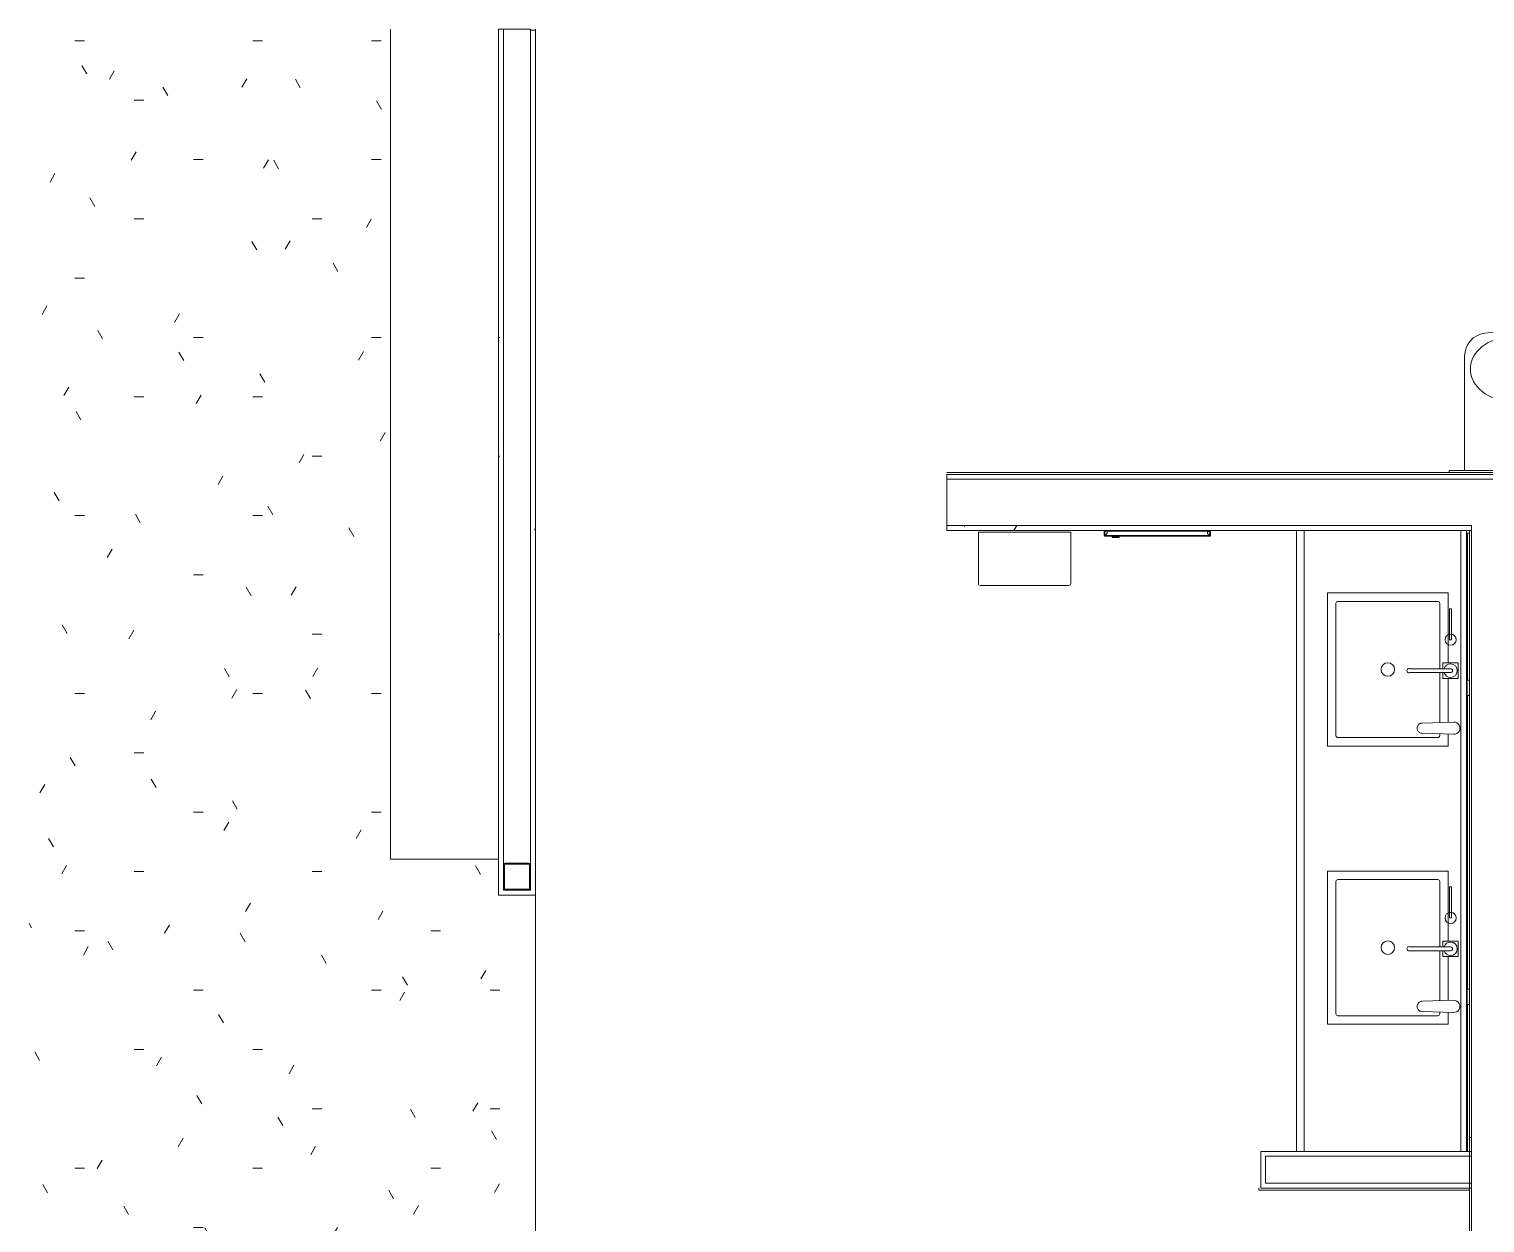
# Model space of a CAD drawing. Header units: inches. Extents: x 24207 to 25740, y -22797 to -22370.
# Drawn here: x 25322.8 to 25511.1, y -22524.8 to -22370.3 of the extents above; entities that cross this region are included whole.
import ezdxf

# ---------------------------------------------------------------- set-up
doc = ezdxf.new("R2010")
doc.units = ezdxf.units.IN
doc.header["$MEASUREMENT"] = 0
for name, color, linetype, lineweight in [('A-FLOR', 192, 'Continuous', 20), ('A-FLOR-PATT', 8, 'Continuous', 20), ('A-GENM', 13, 'Continuous', 20), ('A-WALL', 113, 'Continuous', 20), ('A-WALL-PATT', 111, 'Continuous', 50), ('I-FURN', 30, 'Continuous', 20), ('I-WALL', 2, 'Continuous', 20), ('P-SANR-FIXT', 6, 'Continuous', 20), ('Q-CASE', 31, 'Continuous', 20), ('Q-SPCQ', 91, 'Continuous', 20), ('S-COLS', 52, 'Continuous', 20)]:
    doc.layers.add(name, color=color, linetype=linetype, lineweight=lineweight)
pattern_1 = [(0, (0, 0), (30.72, 7.68), [1.267, -21.773, 1.267, -21.773, -122.88]), (0, (0, 0), (30.72, 7.68), [-46.08, 1.267, -44.813, 1.267, -21.773, -53.76]), (0, (0, 0), (30.72, 7.68), [-115.2, 1.267, -14.093, 1.267, -37.133]), (120, (11.52, 3.84), (-22.0110751, 22.7643004), [1.267, -21.773, 1.267, -21.773, -122.88]), (120, (11.52, 3.84), (-22.0110751, 22.7643004), [-46.08, 1.267, -44.813, 1.267, -21.773, -53.76]), (120, (11.52, 3.84), (-22.0110751, 22.7643004), [-115.2, 1.267, -14.093, 1.267, -37.133]), (240, (15.36, 19.2), (-8.7089249, -30.4443004), [1.267, -21.773, 1.267, -21.773, -122.88]), (240, (15.36, 19.2), (-8.7089249, -30.4443004), [-46.08, 1.267, -44.813, 1.267, -21.773, -53.76]), (240, (15.36, 19.2), (-8.7089249, -30.4443004), [-115.2, 1.267, -14.093, 1.267, -37.133])]

# ---------------------------------------------------------------- blocks, each defined once
blk = doc.blocks.new('Furniture 8 - Furniture 1-2437-Enlarged First Floor Plan _East_')
at = {"layer": 'I-FURN', "color": 43, "lineweight": 13}
for p, q in [((25350.61, -22496.3), (25350.61, -22603.74)), ((25350.61, -22603.74), (25364.61, -22603.74))]:
    blk.add_line(p, q, dxfattribs=at)
blk = doc.blocks.new('Drinking_Fountain-Haws_Corporation-Wall_Mounted_1119 - 1119-409796-Enlarged First Floor Plan _East_')
at = {"layer": 'P-SANR-FIXT', "color": 43, "lineweight": 13}
for p, q in [((13.07, 20.75), (13.07, 5.95)), ((25.07, 5.95), (25.07, 20.75)), ((29.07, 15), (29.07, 5.95)), ((41.07, 5.95), (41.07, 15)), ((43.07, 5.95), (11.07, 5.95)), ((11.07, 5.95), (11.07, 5.7)), ((43.07, 5.7), (43.07, 5.95))]:
    blk.add_line(p, q, dxfattribs=at)
for centre, radius in [((22.94, 21.8), 0.625), ((19.07, 17.94), 1.13), ((38.94, 16.07), 0.625), ((35.07, 12.19), 1.13)]:
    blk.add_circle(centre, radius, dxfattribs=at)
for centre, radius, start, end in [((16.07, 20.75), 3, 97.5776, 180), ((19.07, -1.8), 25.75, 82.4224, 97.5776), ((22.07, 20.75), 3, 360, 82.4224), ((32.07, 15), 3, 97.5776, 180), ((35.07, -7.55), 25.75, 82.4224, 97.5776), ((38.07, 15), 3, 360, 82.4224)]:
    blk.add_arc(centre, radius, start, end, dxfattribs=at)
for centre, ratio in [((19.07, 19.07), 0.786373), ((35.07, 13.32), 0.786365)]:
    blk.add_ellipse(centre, major_axis=(-5.25, 0), ratio=ratio, dxfattribs=at)
blk = doc.blocks.new('Soap_Dispenser-TOTO-TES1ADC-05 - Polished Chrome-162828-Enlarged First Floor Plan _East_')
at = {"layer": 'A-GENM', "color": 43, "lineweight": 13}
for p, q in [((-0.79, 0), (-0.66, -4.1)), ((0.66, -4.1), (0.79, -0.03))]:
    blk.add_line(p, q, dxfattribs=at)
blk.add_arc((0, 0), 0.791, 358.1479, 179.999, dxfattribs=at)
blk.add_open_spline([(-0.66, -4.1), (-0.66, -4.15), (-0.65, -4.25), (-0.6, -4.4), (-0.51, -4.53), (-0.35, -4.67), (-0.08, -4.76), (0.21, -4.73), (0.42, -4.61), (0.56, -4.47), (0.65, -4.29), (0.66, -4.16), (0.66, -4.1)], degree=3, knots=[0, 0, 0, 0, 0.076923, 0.153846, 0.230769, 0.307692, 0.461538, 0.615385, 0.711538, 0.807692, 0.903846, 1, 1, 1, 1], dxfattribs=at)
blk = doc.blocks.new('Dispenser_Disposal-Paper-Frost_Products_LTD_-Recessed-400A - Steel-Stainless-37173-Enlarged First Floor Plan _East_')
at = {"layer": 'Q-SPCQ', "color": 43, "lineweight": 13}
for p, q in [((25461.89, -22435.86), (25461.89, -22435.26)), ((25461.89, -22435.26), (25462.75, -22435.26)), ((25461.97, -22435.26), (25461.97, -22435.94)), ((25462.05, -22435.21), (25462.05, -22435.18)), ((25462.7, -22435.21), (25462.05, -22435.21)), ((25475.21, -22435.26), (25462.27, -22435.26)), ((25462.27, -22435.26), (25462.27, -22435.55)), ((25462.97, -22435.2), (25462.75, -22435.2)), ((25462.75, -22435.26), (25462.75, -22435.2)), ((25462.77, -22435.26), (25462.77, -22435.2)), ((25462.8, -22435.18), (25462.8, -22435.26)), ((25463.04, -22435.26), (25462.97, -22435.2)), ((25463.43, -22435.18), (25463.43, -22435.26)), ((25463.71, -22435.26), (25463.71, -22435.18)), ((25473.93, -22435.18), (25473.93, -22435.26)), ((25473.96, -22435.26), (25473.96, -22435.18)), ((25474.09, -22435.18), (25474.09, -22435.26)), ((25474.15, -22435.18), (25474.15, -22435.26)), ((25474.76, -22435.18), (25474.76, -22435.26)), ((25475.03, -22435.21), (25474.86, -22435.21)), ((25475.03, -22435.21), (25475.53, -22435.21)), ((25475.03, -22435.25), (25475.03, -22435.21)), ((25475.47, -22435.25), (25475.03, -22435.25)), ((25475.26, -22435.31), (25475.26, -22435.56)), ((25475.26, -22435.55), (25475.27, -22435.33)), ((25475.27, -22435.33), (25475.59, -22435.33)), ((25475.51, -22435.18), (25475.51, -22435.21)), ((25475.53, -22435.18), (25475.53, -22435.21)), ((25475.56, -22435.94), (25475.56, -22435.33)), ((25475.59, -22435.28), (25475.59, -22435.33)), ((25475.59, -22435.33), (25475.64, -22435.33)), ((25475.64, -22435.33), (25475.64, -22435.86)), ((25461.89, -22435.86), (25475.56, -22435.86)), ((25462.27, -22435.55), (25461.97, -22435.86)), ((25461.97, -22435.94), (25475.56, -22435.94)), ((25462.93, -22435.94), (25461.97, -22435.94)), ((25462.93, -22436.07), (25462.93, -22435.94)), ((25463.8, -22436.07), (25462.93, -22436.07)), ((25463.78, -22436.09), (25462.95, -22436.09)), ((25475.56, -22435.94), (25463.8, -22435.94)), ((25463.8, -22435.94), (25463.8, -22436.07)), ((25475.56, -22435.86), (25475.26, -22435.56)), ((25475.56, -22435.86), (25475.64, -22435.86))]:
    blk.add_line(p, q, dxfattribs=at)
for centre, radius, start, end in [((25462.7, -22435.15), 0.0665, 270, 312.1544), ((25475.21, -22435.31), 0.05, 0, 90), ((25475.53, -22435.28), 0.0625, 153.896, 233.1301), ((25475.53, -22435.28), 0.0625, 302.4117, 90.0728), ((25475.53, -22435.28), 0.0625, 359.8391, 90), ((25461.97, -22435.86), 0.0768, 180, 270), ((25461.97, -22435.86), 0.029, 180, 270), ((25462.95, -22436.07), 0.02, 180, 270), ((25463.78, -22436.07), 0.02, 270, 0), ((25475.56, -22435.86), 0.0763, 270, 0)]:
    blk.add_arc(centre, radius, start, end, dxfattribs=at)
blk = doc.blocks.new('Faucet-Lavatory-Zurn-Z6920XL - Z6920-XL-ADM2-H4-162876-Enlarged First Floor Plan _East_')
at = {"layer": 'P-SANR-FIXT', "lineweight": 9}
for p, q in [((-0.25, 0), (-0.25, 5.25)), ((0.25, 5.25), (0.25, 0)), ((-1, 1), (-0.25, 1)), ((-1, -1), (-1, 1)), ((0.25, 1), (1, 1)), ((1, 1), (1, -1)), ((4, 0.12), (8, 0.12)), ((4, -0.12), (4, 0.12)), ((8, 0.12), (8, -0.12)), ((1, -1), (-1, -1)), ((8, -0.12), (4, -0.12))]:
    blk.add_line(p, q, dxfattribs=at)
blk.add_circle((4, 0), 0.719, dxfattribs=at)
for centre, radius, start, end in [((0, 5.37), 0.281, 332.734, 207.266), ((0, 0), 0.875, 108.1827, 180), ((0, 0), 0.875, 360, 71.8173), ((0, 0), 0.875, 180, 360), ((0, 0), 0.25, 180, 0)]:
    blk.add_arc(centre, radius, start, end, dxfattribs=at)
blk = doc.blocks.new('Bradley-Washroom_Accessories-Mirrors-747_Standard - 60_ x 36_ _ BradEX-205488-Enlarged First Floor Plan _East_')
at = {"layer": 'Q-SPCQ', "color": 43, "lineweight": 13}
for p, q in [((25508.89, -22454.55), (25508.89, -22435.55)), ((25509.14, -22435.55), (25508.89, -22435.55)), ((25509.14, -22435.55), (25509.14, -22454.55)), ((25508.86, -22454.55), (25509.14, -22454.55)), ((25508.86, -22454.55), (25508.86, -22456.55)), ((25509.14, -22454.55), (25509.14, -22456.55)), ((25509.14, -22456.55), (25508.86, -22456.55)), ((25508.89, -22494.55), (25508.89, -22456.55)), ((25509.14, -22456.55), (25509.14, -22494.55)), ((25508.86, -22494.55), (25509.14, -22494.55)), ((25508.86, -22494.55), (25508.86, -22496.55)), ((25509.14, -22494.55), (25509.14, -22496.55)), ((25509.14, -22496.55), (25508.86, -22496.55)), ((25508.89, -22515.55), (25508.89, -22496.55)), ((25509.14, -22496.55), (25509.14, -22515.55)), ((25508.89, -22515.55), (25509.14, -22515.55))]:
    blk.add_line(p, q, dxfattribs=at)
blk = doc.blocks.new('Counter Top - 24_ Depth-179606-Enlarged First Floor Plan _East_')
at = {"layer": 'Q-CASE', "color": 43, "lineweight": 13}
for p, q in [((33.11, 0), (-47.26, 0)), ((33.11, -0.75), (-47.26, -0.75)), ((-47.26, -22), (33.11, -22))]:
    blk.add_line(p, q, dxfattribs=at)
blk = doc.blocks.new('KNEE PROTECTOR1 - KNEE PROTECTOR-205860-Enlarged First Floor Plan _East_')
at = {"layer": 'Q-CASE', "color": 43, "lineweight": 13}
for p, q in [((79235.76, -9330.82), (79155.38, -9330.82)), ((79235.76, -9331.82), (79155.38, -9331.82))]:
    blk.add_line(p, q, dxfattribs=at)
blk = doc.blocks.new('Sink-Under_Counter-Kohler-2882 - White-191670-Enlarged First Floor Plan _East_')
at = {"layer": 'P-SANR-FIXT', "color": 43, "lineweight": 13}
for p, q in [((-9.91, -7.81), (-9.91, 7.81)), ((-9.91, 7.81), (-0.85, 7.81)), ((1.15, 7.81), (6.83, 7.81)), ((8.37, 7.81), (9.91, 7.81)), ((9.91, 7.81), (9.91, -7.81)), ((-8.81, 6.46), (-8.81, -6.46)), ((-0.1, 6.71), (-8.56, 6.71)), ((6.87, 6.71), (0.4, 6.71)), ((8.56, 6.71), (8.33, 6.71)), ((8.81, -6.46), (8.81, 6.46)), ((-8.56, -6.71), (8.56, -6.71)), ((9.91, -7.81), (-9.91, -7.81))]:
    blk.add_line(p, q, dxfattribs=at)
for centre, radius, start, end in [((-8.56, 6.46), 0.25, 90, 180), ((8.56, 6.46), 0.25, 360, 90), ((0, 0), 0.875, 360, 180), ((0, 0), 0.875, 180, 360), ((-8.56, -6.46), 0.25, 180, 270), ((8.56, -6.46), 0.25, 270, 360)]:
    blk.add_arc(centre, radius, start, end, dxfattribs=at)
blk = doc.blocks.new('HSS-Hollow Structural Section-Column - HSS3-1_2X3-1_2X1_8-V51-Enlarged First Floor Plan _East_')
at = {"layer": 'S-COLS', "lineweight": 9}
h = blk.add_hatch(dxfattribs=at)
h.set_pattern_fill('FP1_66', color=8, style=0, pattern_type=2)
h.set_pattern_definition([(45, (-25385.89, 22479.99), (-9.503515, 9.503515), []), (45, (-25385.89, 22494.39), (-9.503515, 9.503515), [])])
h.paths.add_polyline_path([(-1.52, -1.75), (1.52, -1.75), (1.68, -1.68), (1.75, -1.52), (1.75, 1.52), (1.68, 1.68), (1.52, 1.75), (-1.52, 1.75), (-1.68, 1.68), (-1.75, 1.52), (-1.75, -1.52), (-1.68, -1.68)], flags=0)
h.paths.add_polyline_path([(-1.52, -1.63), (-1.6, -1.6), (-1.63, -1.52), (-1.6, 1.6), (-1.52, 1.63), (1.6, 1.6), (1.63, 1.52), (1.6, -1.6), (1.52, -1.63)], flags=0)
at = {"layer": 'S-COLS', "color": 7}
for p, q in [((-1.75, 1.52), (-1.75, -1.52)), ((-1.63, -1.52), (-1.63, 1.52)), ((1.52, 1.75), (-1.52, 1.75)), ((-1.52, 1.63), (1.52, 1.63)), ((1.63, 1.52), (1.63, -1.52)), ((1.75, -1.52), (1.75, 1.52)), ((1.52, -1.63), (-1.52, -1.63)), ((-1.52, -1.75), (1.52, -1.75))]:
    blk.add_line(p, q, dxfattribs=at)
for centre, radius, start, end in [((-1.52, 1.52), 0.232, 90, 180), ((-1.52, 1.52), 0.116, 90, 180), ((1.52, 1.52), 0.232, 360, 90), ((1.52, 1.52), 0.116, 0, 90), ((-1.52, -1.52), 0.232, 180, 270), ((-1.52, -1.52), 0.116, 180, 270), ((1.52, -1.52), 0.232, 270, 360), ((1.52, -1.52), 0.116, 270, 360)]:
    blk.add_arc(centre, radius, start, end, dxfattribs=at)
blk = doc.blocks.new('Hand_Dryer-Excel_Dryer-XLERATOR_Unit - Not a Type - Load Type Catalog-357530-Enlarged First Floor Plan _East_')
at = {"layer": 'Q-SPCQ', "color": 43, "lineweight": 13}
for p, q in [((25590.61, -22442.03), (25590.61, -22435.43)), ((25590.61, -22435.43), (25602.55, -22435.43)), ((25602.55, -22435.43), (25602.55, -22442.03)), ((25602.3, -22442.3), (25590.86, -22442.3))]:
    blk.add_line(p, q, dxfattribs=at)
for centre, start, end in [((25590.86, -22442.05), 175.9748, 270), ((25602.3, -22442.05), 270, 4.0252)]:
    blk.add_arc(centre, 0.251, start, end, dxfattribs=at)

msp = doc.modelspace()

# ---------------------------------------------------------------- hatches: boundary and pattern name
at = {"layer": 'A-FLOR-PATT', "lineweight": 9}
h = msp.add_hatch(dxfattribs=at)
h.set_pattern_fill('FP1_21', color=256, style=0, pattern_type=2)
h.set_pattern_definition(pattern_1)
h.paths.add_polyline_path([(25352.9, -22690.87), (25388.27, -22690.87), (25388.27, -22647.93), (25383.52, -22647.93), (25383.52, -22643.31), (25369.52, -22643.31), (25369.52, -22531.56), (25383.52, -22531.56), (25383.52, -22526.93), (25388.27, -22526.93), (25388.27, -22482.37), (25383.52, -22482.37), (25383.52, -22477.74), (25369.52, -22477.74), (25369.52, -22370.3), (25322.77, -22370.3), (25322.77, -22690.87)], flags=0)
h.paths.add_polyline_path([(25387.64, -22370.43), (25388.27, -22370.43), (25388.27, -22370.3), (25387.64, -22370.3)], flags=0)
at = {"layer": 'A-WALL-PATT', "lineweight": 9}
h = msp.add_hatch(dxfattribs=at)
h.set_pattern_fill('FP1_21', color=8, style=0, pattern_type=2)
h.set_pattern_definition(pattern_1)
h.paths.add_polyline_path([(25383.52, -22482.37), (25384.14, -22482.37), (25384.14, -22370.3), (25383.52, -22370.3), (25383.52, -22481.67)], flags=0)
h = msp.add_hatch(dxfattribs=at)
h.set_pattern_fill('FP1_21', color=8, style=0, pattern_type=2)
h.set_pattern_definition(pattern_1)
h.paths.add_polyline_path([(25387.65, -22481.74), (25388.27, -22481.74), (25388.27, -22370.43), (25387.64, -22370.43), (25387.64, -22481.74)], flags=0)
h = msp.add_hatch(dxfattribs=at)
h.set_pattern_fill('FP1_21', color=8, style=0, pattern_type=2)
h.set_pattern_definition(pattern_1)
h.paths.add_polyline_path([(25588.8, -22428.55), (25609.52, -22428.55), (25609.52, -22427.93), (25441.52, -22427.93), (25441.52, -22428.55), (25555.1, -22428.55)], flags=0)
h = msp.add_hatch(dxfattribs=at)
h.set_pattern_fill('FP1_21', color=8, style=0, pattern_type=2)
h.set_pattern_definition(pattern_1)
h.paths.add_polyline_path([(25509.39, -22435.18), (25509.39, -22434.55), (25441.52, -22434.55), (25441.52, -22435.18), (25504.55, -22435.18)], flags=0)
h.paths.add_polyline_path([(25521.39, -22435.18), (25609.52, -22435.18), (25609.52, -22434.55), (25521.39, -22434.55)], flags=0)
h.paths.add_polyline_path([(25512.89, -22435.18), (25517.89, -22435.18), (25517.89, -22434.55), (25512.89, -22434.55)], flags=0)

# ---------------------------------------------------------------- linework, layer by layer
at = {"layer": 'A-FLOR', "color": 43, "lineweight": 13}
for p, q in [((25388.27, -22370.43), (25388.27, -22370.3)), ((25388.27, -22526.93), (25388.27, -22482.37))]:
    msp.add_line(p, q, dxfattribs=at)
at = {"layer": 'A-WALL', "color": 7}
for p, q in [((25441.52, -22427.93), (25441.52, -22428.55)), ((25441.52, -22428.55), (25609.52, -22428.55)), ((25441.52, -22428.55), (25441.52, -22434.55)), ((25441.52, -22434.55), (25441.52, -22435.18)), ((25441.52, -22434.55), (25509.39, -22434.55)), ((25509.39, -22435.18), (25509.39, -22434.55)), ((25482.77, -22519.68), (25482.77, -22516.18)), ((25482.77, -22516.18), (25509.39, -22516.18)), ((25509.39, -22516.18), (25509.39, -22515.55)), ((25482.77, -22519.68), (25509.39, -22519.68)), ((25509.39, -22520.3), (25509.39, -22519.68))]:
    msp.add_line(p, q, dxfattribs=at)
at = {"layer": 'I-WALL', "color": 7}
for p, q in [((25383.52, -22370.3), (25383.52, -22482.37)), ((25384.14, -22370.3), (25383.52, -22370.3)), ((25384.14, -22370.3), (25384.14, -22478.47)), ((25387.64, -22370.3), (25384.14, -22370.3)), ((25384.14, -22478.47), (25384.14, -22370.3)), ((25387.64, -22478.47), (25387.64, -22370.3)), ((25388.27, -22370.43), (25387.64, -22370.43)), ((25387.64, -22370.43), (25387.64, -22478.47)), ((25388.27, -22481.74), (25388.27, -22370.43)), ((25609.77, -22427.68), (25441.52, -22427.68)), ((25609.52, -22427.93), (25441.52, -22427.93)), ((25441.52, -22427.93), (25609.52, -22427.93)), ((25441.52, -22435.18), (25509.39, -22435.18)), ((25509.39, -22435.18), (25509.39, -22515.55)), ((25383.52, -22482.37), (25384.14, -22482.37)), ((25384.14, -22481.51), (25384.14, -22481.74)), ((25384.14, -22481.74), (25384.14, -22481.51)), ((25384.14, -22481.74), (25384.37, -22481.74)), ((25384.37, -22481.74), (25384.14, -22481.74)), ((25384.14, -22482.37), (25388.27, -22482.37)), ((25387.41, -22481.74), (25387.64, -22481.74)), ((25387.64, -22481.74), (25387.41, -22481.74)), ((25387.64, -22481.74), (25387.64, -22481.51)), ((25387.64, -22481.51), (25387.64, -22481.74)), ((25388.27, -22482.37), (25388.27, -22481.74)), ((25509.39, -22513.75), (25509.14, -22513.75)), ((25509.39, -22691.93), (25509.39, -22513.75)), ((25508.89, -22515.55), (25482.14, -22515.55)), ((25482.14, -22515.55), (25482.14, -22516.18)), ((25482.14, -22516.18), (25482.14, -22519.68)), ((25509.39, -22515.55), (25509.14, -22515.55)), ((25509.14, -22515.55), (25509.14, -22690.87)), ((25482.14, -22519.68), (25482.14, -22520.3)), ((25482.14, -22520.3), (25509.39, -22520.3)), ((25509.39, -22520.3), (25509.39, -22691.93))]:
    msp.add_line(p, q, dxfattribs=at)
at = {"layer": 'I-WALL', "color": 43, "lineweight": 13}
for p, q in [((25509.14, -22435.55), (25509.14, -22435.18)), ((25481.89, -22520.3), (25481.89, -22520.55)), ((25509.14, -22520.55), (25481.89, -22520.55))]:
    msp.add_line(p, q, dxfattribs=at)

# ---------------------------------------------------------------- block references
at = {"layer": 'A-GENM', "color": 43, "lineweight": 13}
for p, rotation in [((25507.12, -22460.78), 269.9999999999698), ((25507.12, -22496.78), 269.9999999999595)]:
    msp.add_blockref('Soap_Dispenser-TOTO-TES1ADC-05 - Polished Chrome-162828-Enlarged First Floor Plan _East_', p, dxfattribs=dict(at, rotation=rotation))
at = {"layer": 'I-FURN', "color": 43, "lineweight": 13}
msp.add_blockref('Furniture 8 - Furniture 1-2437-Enlarged First Floor Plan _East_', (18.9, 126), dxfattribs=at)
at = {"layer": 'P-SANR-FIXT', "color": 43, "lineweight": 13}
msp.add_blockref('Drinking_Fountain-Haws_Corporation-Wall_Mounted_1119 - 1119-409796-Enlarged First Floor Plan _East_', (25495.45, -22433.37), dxfattribs=at)
at = {"layer": 'P-SANR-FIXT', "color": 43, "lineweight": 13, "rotation": 270}
for p in [(25498.58, -22453.18), (25498.58, -22489.18)]:
    msp.add_blockref('Sink-Under_Counter-Kohler-2882 - White-191670-Enlarged First Floor Plan _East_', p, dxfattribs=at)
at = {"layer": 'P-SANR-FIXT', "color": 250, "lineweight": 13, "rotation": 90.00000000000037}
for p in [(25506.7, -22453.33), (25506.7, -22489.33)]:
    msp.add_blockref('Faucet-Lavatory-Zurn-Z6920XL - Z6920-XL-ADM2-H4-162876-Enlarged First Floor Plan _East_', p, dxfattribs=at)
at = {"layer": 'Q-CASE', "color": 43, "lineweight": 13}
for name, p, rotation in [('Counter Top - 24_ Depth-179606-Enlarged First Floor Plan _East_', (25508.77, -22482.44), 269.9999999999997), ('KNEE PROTECTOR1 - KNEE PROTECTOR-205860-Enlarged First Floor Plan _East_', (34818.59, 56720.2), 270.0000000000026)]:
    msp.add_blockref(name, p, dxfattribs=dict(at, rotation=rotation))
at = {"layer": 'Q-SPCQ', "color": 43, "lineweight": 13}
for name, p in [('Hand_Dryer-Excel_Dryer-XLERATOR_Unit - Not a Type - Load Type Catalog-357530-Enlarged First Floor Plan _East_', (-145, 0)), ('Dispenser_Disposal-Paper-Frost_Products_LTD_-Recessed-400A - Steel-Stainless-37173-Enlarged First Floor Plan _East_', (0, 0)), ('Bradley-Washroom_Accessories-Mirrors-747_Standard - 60_ x 36_ _ BradEX-205488-Enlarged First Floor Plan _East_', (0, 0))]:
    msp.add_blockref(name, p, dxfattribs=at)
at = {"layer": 'S-COLS', "color": 250, "lineweight": 13}
msp.add_blockref('HSS-Hollow Structural Section-Column - HSS3-1_2X3-1_2X1_8-V51-Enlarged First Floor Plan _East_', (25385.89, -22479.99), dxfattribs=at)

doc.saveas('drawing.dxf')
